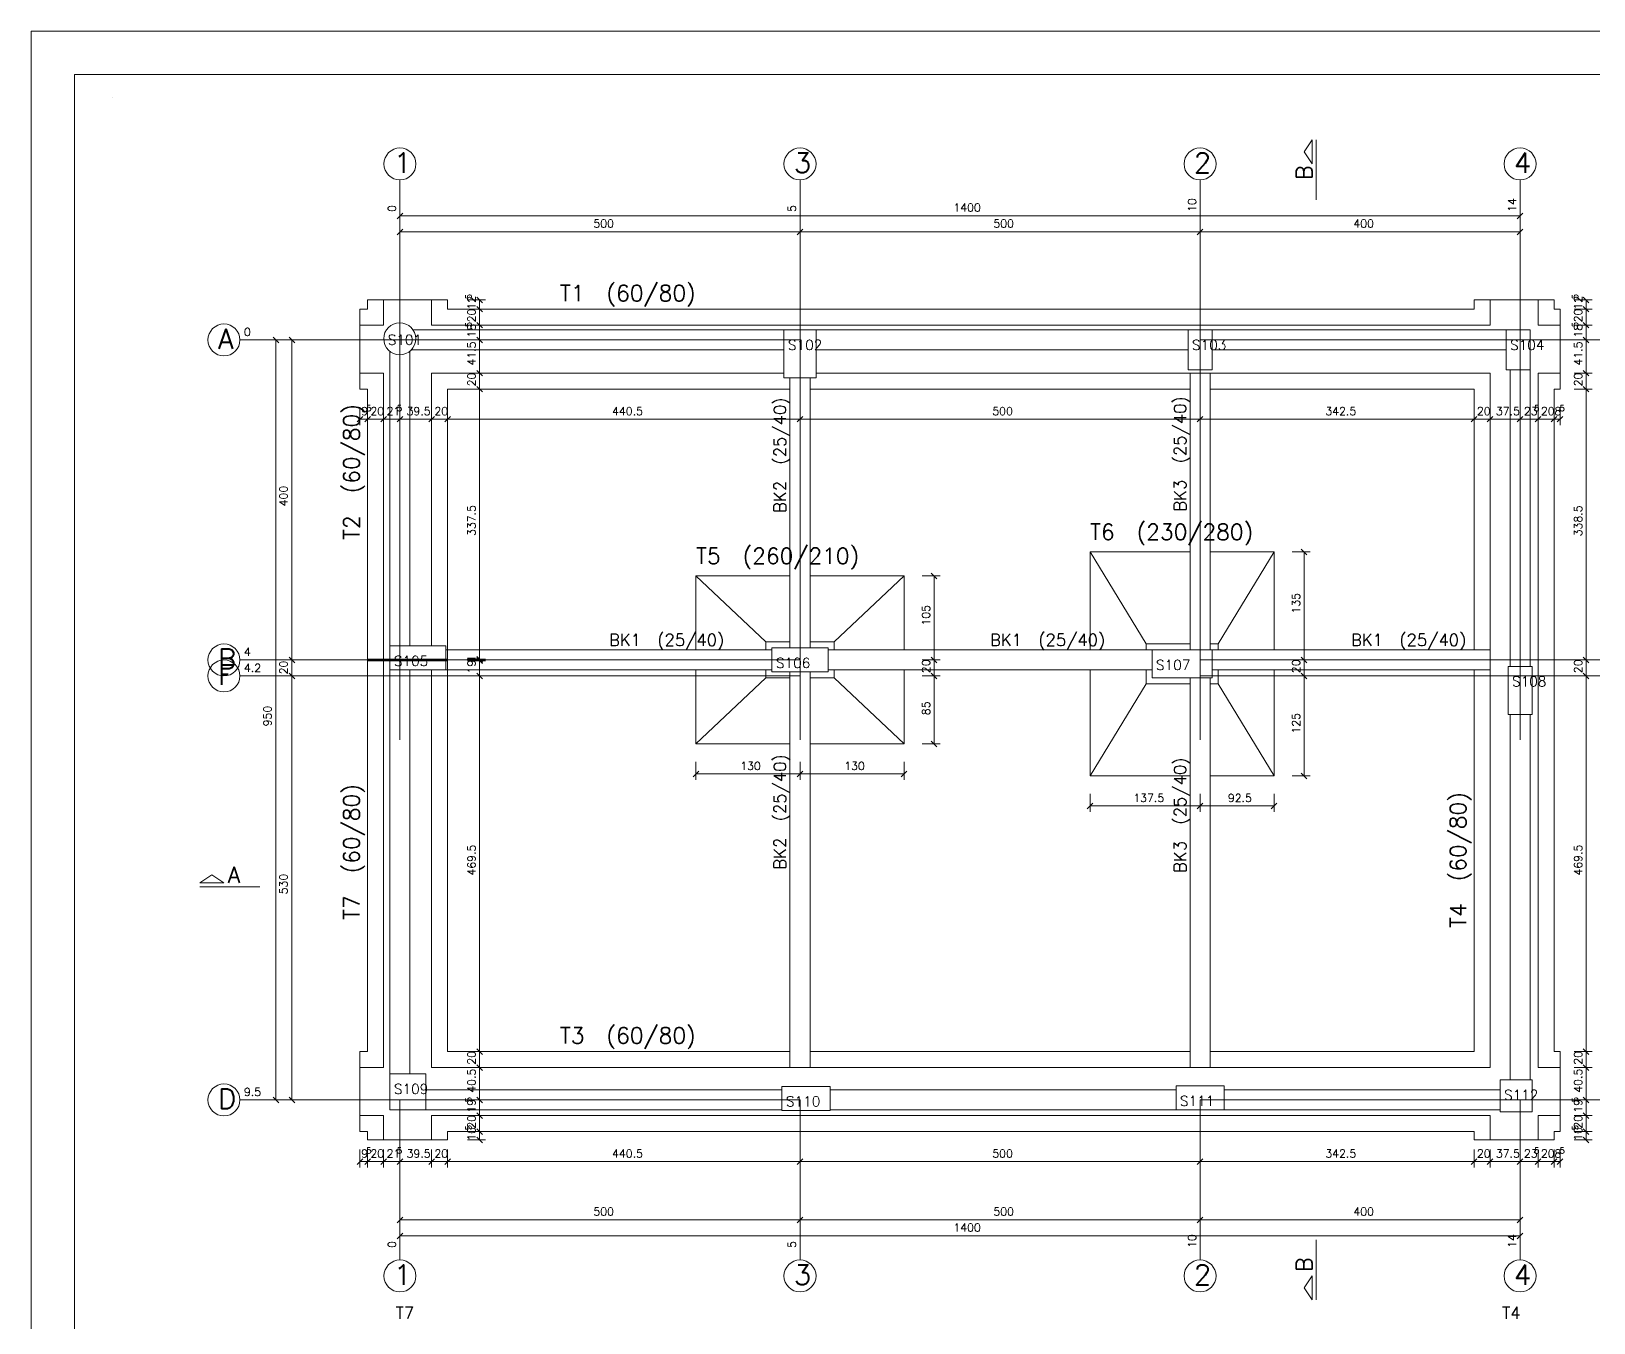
# Model space of a CAD drawing. Header units: inches. Extents: x -1.136 to -0.467, y 3.546 to 4.189.
# Drawn here: x -1.1356 to -0.745, y 3.8665 to 4.1894 of the extents above; entities that cross this region are included whole.
import ezdxf

# ---------------------------------------------------------------- set-up
doc = ezdxf.new("R2010")
doc.units = ezdxf.units.IN
doc.header["$MEASUREMENT"] = 0
doc.linetypes.add('CENTER', pattern=[0.0065, 0.002, -0.001, 0.0005, -0.001, 0.002])
for name, color, linetype, lineweight in [('OLCU', 1, 'Continuous', 0), ('PENC2', 1, 'Continuous', 0), ('PENC3', 5, 'Continuous', 0), ('PENC4', 84, 'Continuous', 0), ('PEND2', 1, 'CENTER', 0)]:
    doc.layers.add(name, color=color, linetype=linetype, lineweight=lineweight)
doc.styles.add('RomanSTA', font='RomanSTA')

msp = doc.modelspace()

# ---------------------------------------------------------------- linework, layer by layer
at = {"layer": 'OLCU', "linetype": 'Continuous'}
for p, q in [((-1.04339, 4.14172), (-1.04339, 4.14622)), ((-0.76339, 4.14172), (-0.76339, 4.14622)), ((-1.04409, 4.14252), (-1.04268, 4.14392)), ((-1.04339, 4.14322), (-0.76339, 4.14322)), ((-1.04339, 4.13772), (-1.04339, 4.14222)), ((-0.94339, 4.13772), (-0.94339, 4.14222)), ((-0.84339, 4.13772), (-0.84339, 4.14222)), ((-0.76409, 4.14252), (-0.76268, 4.14392)), ((-0.76339, 4.13772), (-0.76339, 4.14222)), ((-1.04409, 4.13852), (-1.04268, 4.13992)), ((-1.04339, 4.13922), (-0.94339, 4.13922)), ((-0.94409, 4.13852), (-0.94268, 4.13992)), ((-0.94339, 4.13922), (-0.84339, 4.13922)), ((-0.84409, 4.13852), (-0.84268, 4.13992)), ((-0.84339, 4.13922), (-0.76339, 4.13922)), ((-0.76409, 4.13852), (-0.76268, 4.13992)), ((-1.02199, 4.12222), (-1.02649, 4.12222)), ((-1.02278, 4.12152), (-1.02419, 4.12292)), ((-1.02349, 4.12222), (-1.02349, 4.11992)), ((-0.74539, 4.12222), (-0.74989, 4.12222)), ((-0.74618, 4.12152), (-0.74759, 4.12292)), ((-0.74689, 4.12222), (-0.74689, 4.11992)), ((-1.02199, 4.11992), (-1.02649, 4.11992)), ((-1.02278, 4.11922), (-1.02419, 4.12062)), ((-1.02349, 4.11992), (-1.02349, 4.11592)), ((-0.74539, 4.11992), (-0.74989, 4.11992)), ((-0.74618, 4.11922), (-0.74759, 4.12062)), ((-0.74689, 4.11992), (-0.74689, 4.11592)), ((-1.02199, 4.11592), (-1.02649, 4.11592)), ((-1.02278, 4.11522), (-1.02419, 4.11662)), ((-1.02349, 4.11592), (-1.02349, 4.11222)), ((-0.74539, 4.11592), (-0.74989, 4.11592)), ((-0.74618, 4.11522), (-0.74759, 4.11662)), ((-0.74689, 4.11592), (-0.74689, 4.11222)), ((-1.07289, 4.11222), (-1.07739, 4.11222)), ((-1.07368, 4.11152), (-1.07509, 4.11292)), ((-1.07439, 4.11222), (-1.07439, 3.92222)), ((-1.06889, 4.11222), (-1.07339, 4.11222)), ((-1.06968, 4.11152), (-1.07109, 4.11292)), ((-1.07039, 4.11222), (-1.07039, 4.03222)), ((-1.02199, 4.11222), (-1.02649, 4.11222)), ((-1.02278, 4.11152), (-1.02419, 4.11292)), ((-1.02349, 4.11222), (-1.02349, 4.10392)), ((-0.74539, 4.11222), (-0.74989, 4.11222)), ((-0.74618, 4.11152), (-0.74759, 4.11292)), ((-0.74689, 4.11222), (-0.74689, 4.10392)), ((-1.02199, 4.10392), (-1.02649, 4.10392)), ((-1.02278, 4.10322), (-1.02419, 4.10462)), ((-1.02349, 4.10392), (-1.02349, 4.09992)), ((-0.74539, 4.10392), (-0.74989, 4.10392)), ((-0.74618, 4.10322), (-0.74759, 4.10462)), ((-0.74689, 4.10392), (-0.74689, 4.09992)), ((-1.02199, 4.09992), (-1.02649, 4.09992)), ((-1.02278, 4.09922), (-1.02419, 4.10062)), ((-1.02349, 4.09992), (-1.02349, 4.03242)), ((-0.74539, 4.09992), (-0.74989, 4.09992)), ((-0.74618, 4.09922), (-0.74759, 4.10062)), ((-0.74689, 4.09992), (-0.74689, 4.03222)), ((-1.05339, 4.09092), (-1.05339, 4.09542)), ((-1.05149, 4.09092), (-1.05149, 4.09542)), ((-1.04749, 4.09092), (-1.04749, 4.09542)), ((-1.04339, 4.09092), (-1.04339, 4.09542)), ((-1.03549, 4.09092), (-1.03549, 4.09542)), ((-1.03149, 4.09092), (-1.03149, 4.09542)), ((-0.94339, 4.09092), (-0.94339, 4.09542)), ((-0.84339, 4.09092), (-0.84339, 4.09542)), ((-0.77489, 4.09092), (-0.77489, 4.09542)), ((-0.77089, 4.09092), (-0.77089, 4.09542)), ((-0.76339, 4.09092), (-0.76339, 4.09542)), ((-0.75889, 4.09092), (-0.75889, 4.09542)), ((-0.75489, 4.09092), (-0.75489, 4.09542)), ((-0.75339, 4.09092), (-0.75339, 4.09542)), ((-1.05409, 4.09172), (-1.05268, 4.09312)), ((-1.05339, 4.09242), (-1.05149, 4.09242)), ((-1.05219, 4.09172), (-1.05078, 4.09312)), ((-1.05149, 4.09242), (-1.04749, 4.09242)), ((-1.04819, 4.09172), (-1.04678, 4.09312)), ((-1.04749, 4.09242), (-1.04339, 4.09242)), ((-1.04409, 4.09172), (-1.04268, 4.09312)), ((-1.04339, 4.09242), (-1.03549, 4.09242)), ((-1.03619, 4.09172), (-1.03478, 4.09312)), ((-1.03549, 4.09242), (-1.03149, 4.09242)), ((-1.03219, 4.09172), (-1.03078, 4.09312)), ((-1.03149, 4.09242), (-0.94339, 4.09242)), ((-0.94409, 4.09172), (-0.94268, 4.09312)), ((-0.94339, 4.09242), (-0.84339, 4.09242)), ((-0.84409, 4.09172), (-0.84268, 4.09312)), ((-0.84339, 4.09242), (-0.77489, 4.09242)), ((-0.77559, 4.09172), (-0.77418, 4.09312)), ((-0.77489, 4.09242), (-0.77089, 4.09242)), ((-0.77159, 4.09172), (-0.77018, 4.09312)), ((-0.77089, 4.09242), (-0.76339, 4.09242)), ((-0.76409, 4.09172), (-0.76268, 4.09312)), ((-0.76339, 4.09242), (-0.75889, 4.09242)), ((-0.75959, 4.09172), (-0.75818, 4.09312)), ((-0.75889, 4.09242), (-0.75489, 4.09242)), ((-0.75559, 4.09172), (-0.75418, 4.09312)), ((-0.75489, 4.09242), (-0.75339, 4.09242)), ((-0.75409, 4.09172), (-0.75268, 4.09312)), ((-0.81589, 4.05922), (-0.82039, 4.05922)), ((-0.81668, 4.05852), (-0.81809, 4.05992)), ((-0.81739, 4.03222), (-0.81739, 4.05922)), ((-0.90839, 4.05322), (-0.91289, 4.05322)), ((-0.90918, 4.05252), (-0.91059, 4.05392)), ((-0.90989, 4.03222), (-0.90989, 4.05322)), ((-1.06889, 4.03222), (-1.07339, 4.03222)), ((-1.06968, 4.03152), (-1.07109, 4.03292)), ((-1.07039, 4.03222), (-1.07039, 4.02822)), ((-1.02199, 4.03242), (-1.02649, 4.03242)), ((-1.02199, 4.03242), (-1.02649, 4.03242)), ((-1.02199, 4.03222), (-1.02649, 4.03222)), ((-1.02199, 4.03222), (-1.02649, 4.03222)), ((-1.02199, 4.03202), (-1.02649, 4.03202)), ((-1.02199, 4.03202), (-1.02649, 4.03202)), ((-1.02278, 4.03172), (-1.02419, 4.03312)), ((-1.02278, 4.03172), (-1.02419, 4.03312)), ((-1.02278, 4.03152), (-1.02419, 4.03292)), ((-1.02278, 4.03152), (-1.02419, 4.03292)), ((-1.02278, 4.03132), (-1.02419, 4.03272)), ((-1.02278, 4.03132), (-1.02419, 4.03272)), ((-1.02349, 4.03242), (-1.02349, 4.03222)), ((-1.02349, 4.03242), (-1.02349, 4.03222)), ((-1.02349, 4.03222), (-1.02349, 4.03202)), ((-1.02349, 4.03222), (-1.02349, 4.03202)), ((-1.02349, 4.03202), (-1.02349, 4.02822)), ((-1.02349, 4.03202), (-1.02349, 4.02822)), ((-0.90839, 4.03222), (-0.91289, 4.03222)), ((-0.90918, 4.03152), (-0.91059, 4.03292)), ((-0.90989, 4.02822), (-0.90989, 4.03222)), ((-0.81589, 4.03222), (-0.82039, 4.03222)), ((-0.81668, 4.03152), (-0.81809, 4.03292)), ((-0.81739, 4.02822), (-0.81739, 4.03222)), ((-0.74539, 4.03222), (-0.74989, 4.03222)), ((-0.74618, 4.03152), (-0.74759, 4.03292)), ((-0.74689, 4.03222), (-0.74689, 4.02822)), ((-1.06889, 4.02822), (-1.07339, 4.02822)), ((-1.06968, 4.02752), (-1.07109, 4.02892)), ((-1.07039, 4.02822), (-1.07039, 3.92222)), ((-1.02199, 4.02822), (-1.02649, 4.02822)), ((-1.02199, 4.02822), (-1.02649, 4.02822)), ((-1.02278, 4.02752), (-1.02419, 4.02892)), ((-1.02278, 4.02752), (-1.02419, 4.02892)), ((-1.02349, 4.02822), (-1.02349, 3.93432)), ((-0.90839, 4.02822), (-0.91289, 4.02822)), ((-0.90918, 4.02752), (-0.91059, 4.02892)), ((-0.90989, 4.01122), (-0.90989, 4.02822)), ((-0.81589, 4.02822), (-0.82039, 4.02822)), ((-0.81668, 4.02752), (-0.81809, 4.02892)), ((-0.81739, 4.00322), (-0.81739, 4.02822)), ((-0.74539, 4.02822), (-0.74989, 4.02822)), ((-0.74618, 4.02752), (-0.74759, 4.02892)), ((-0.74689, 4.02822), (-0.74689, 3.93432)), ((-0.90918, 4.01052), (-0.91059, 4.01192)), ((-0.90839, 4.01122), (-0.91289, 4.01122)), ((-0.97009, 4.00302), (-0.96868, 4.00442)), ((-0.96939, 4.00222), (-0.96939, 4.00672)), ((-0.96939, 4.00372), (-0.94339, 4.00372)), ((-0.94409, 4.00302), (-0.94268, 4.00442)), ((-0.94339, 4.00222), (-0.94339, 4.00672)), ((-0.94339, 4.00372), (-0.91739, 4.00372)), ((-0.91809, 4.00302), (-0.91668, 4.00442)), ((-0.91739, 4.00222), (-0.91739, 4.00672)), ((-0.81668, 4.00252), (-0.81809, 4.00392)), ((-0.81589, 4.00322), (-0.82039, 4.00322)), ((-0.87159, 3.99502), (-0.87018, 3.99642)), ((-0.87089, 3.99422), (-0.87089, 3.99872)), ((-0.84409, 3.99502), (-0.84268, 3.99642)), ((-0.84339, 3.99422), (-0.84339, 3.99872)), ((-0.82559, 3.99502), (-0.82418, 3.99642)), ((-0.82489, 3.99422), (-0.82489, 3.99872)), ((-0.87089, 3.99572), (-0.84339, 3.99572)), ((-0.84339, 3.99572), (-0.82489, 3.99572)), ((-1.02199, 3.93432), (-1.02649, 3.93432)), ((-1.02278, 3.93362), (-1.02419, 3.93502)), ((-1.02349, 3.93432), (-1.02349, 3.93032)), ((-0.74539, 3.93432), (-0.74989, 3.93432)), ((-0.74618, 3.93362), (-0.74759, 3.93502)), ((-0.74689, 3.93432), (-0.74689, 3.93032)), ((-1.02199, 3.93032), (-1.02649, 3.93032)), ((-1.02278, 3.92962), (-1.02419, 3.93102)), ((-1.02349, 3.93032), (-1.02349, 3.92222)), ((-0.74539, 3.93032), (-0.74989, 3.93032)), ((-0.74618, 3.92962), (-0.74759, 3.93102)), ((-0.74689, 3.93032), (-0.74689, 3.92222)), ((-1.07289, 3.92222), (-1.07739, 3.92222)), ((-1.07368, 3.92152), (-1.07509, 3.92292)), ((-1.06889, 3.92222), (-1.07339, 3.92222)), ((-1.06968, 3.92152), (-1.07109, 3.92292)), ((-1.02199, 3.92222), (-1.02649, 3.92222)), ((-1.02278, 3.92152), (-1.02419, 3.92292)), ((-1.02349, 3.92222), (-1.02349, 3.91832)), ((-0.74539, 3.92222), (-0.74989, 3.92222)), ((-0.74618, 3.92152), (-0.74759, 3.92292)), ((-0.74689, 3.92222), (-0.74689, 3.91832)), ((-1.02199, 3.91832), (-1.02649, 3.91832)), ((-1.02278, 3.91762), (-1.02419, 3.91902)), ((-1.02349, 3.91832), (-1.02349, 3.91432)), ((-0.74539, 3.91832), (-0.74989, 3.91832)), ((-0.74618, 3.91762), (-0.74759, 3.91902)), ((-0.74689, 3.91832), (-0.74689, 3.91432)), ((-1.02199, 3.91432), (-1.02649, 3.91432)), ((-1.02278, 3.91362), (-1.02419, 3.91502)), ((-1.02349, 3.91432), (-1.02349, 3.91222)), ((-0.74539, 3.91432), (-0.74989, 3.91432)), ((-0.74618, 3.91362), (-0.74759, 3.91502)), ((-0.74689, 3.91432), (-0.74689, 3.91222)), ((-1.02199, 3.91222), (-1.02649, 3.91222)), ((-1.02278, 3.91152), (-1.02419, 3.91292)), ((-0.74539, 3.91222), (-0.74989, 3.91222)), ((-0.74618, 3.91152), (-0.74759, 3.91292)), ((-1.05409, 3.90612), (-1.05268, 3.90752)), ((-1.05339, 3.90532), (-1.05339, 3.90982)), ((-1.05339, 3.90682), (-1.05149, 3.90682)), ((-1.05219, 3.90612), (-1.05078, 3.90752)), ((-1.05149, 3.90532), (-1.05149, 3.90982)), ((-1.05149, 3.90682), (-1.04749, 3.90682)), ((-1.04819, 3.90612), (-1.04678, 3.90752)), ((-1.04749, 3.90532), (-1.04749, 3.90982)), ((-1.04749, 3.90682), (-1.04339, 3.90682)), ((-1.04409, 3.90612), (-1.04268, 3.90752)), ((-1.04339, 3.90532), (-1.04339, 3.90982)), ((-1.04339, 3.90682), (-1.03549, 3.90682)), ((-1.03619, 3.90612), (-1.03478, 3.90752)), ((-1.03549, 3.90532), (-1.03549, 3.90982)), ((-1.03549, 3.90682), (-1.03149, 3.90682)), ((-1.03219, 3.90612), (-1.03078, 3.90752)), ((-1.03149, 3.90532), (-1.03149, 3.90982)), ((-1.03149, 3.90682), (-0.94339, 3.90682)), ((-0.94409, 3.90612), (-0.94268, 3.90752)), ((-0.94339, 3.90532), (-0.94339, 3.90982)), ((-0.94339, 3.90682), (-0.84339, 3.90682)), ((-0.84409, 3.90612), (-0.84268, 3.90752)), ((-0.84339, 3.90532), (-0.84339, 3.90982)), ((-0.84339, 3.90682), (-0.77489, 3.90682)), ((-0.77559, 3.90612), (-0.77418, 3.90752)), ((-0.77489, 3.90532), (-0.77489, 3.90982)), ((-0.77489, 3.90682), (-0.77089, 3.90682)), ((-0.77159, 3.90612), (-0.77018, 3.90752)), ((-0.77089, 3.90532), (-0.77089, 3.90982)), ((-0.77089, 3.90682), (-0.76339, 3.90682)), ((-0.76409, 3.90612), (-0.76268, 3.90752)), ((-0.76339, 3.90532), (-0.76339, 3.90982)), ((-0.76339, 3.90682), (-0.75889, 3.90682)), ((-0.75959, 3.90612), (-0.75818, 3.90752)), ((-0.75889, 3.90532), (-0.75889, 3.90982)), ((-0.75889, 3.90682), (-0.75489, 3.90682)), ((-0.75559, 3.90612), (-0.75418, 3.90752)), ((-0.75489, 3.90532), (-0.75489, 3.90982)), ((-0.75489, 3.90682), (-0.75339, 3.90682)), ((-0.75409, 3.90612), (-0.75268, 3.90752)), ((-0.75339, 3.90532), (-0.75339, 3.90982)), ((-1.04339, 3.89072), (-1.04339, 3.89522)), ((-0.94339, 3.89072), (-0.94339, 3.89522)), ((-0.84339, 3.89072), (-0.84339, 3.89522)), ((-0.76339, 3.89072), (-0.76339, 3.89522)), ((-1.04409, 3.89152), (-1.04268, 3.89292)), ((-1.04339, 3.89222), (-0.94339, 3.89222)), ((-1.04339, 3.88672), (-1.04339, 3.89122)), ((-0.94409, 3.89152), (-0.94268, 3.89292)), ((-0.94339, 3.89222), (-0.84339, 3.89222)), ((-0.84409, 3.89152), (-0.84268, 3.89292)), ((-0.84339, 3.89222), (-0.76339, 3.89222)), ((-0.76409, 3.89152), (-0.76268, 3.89292)), ((-0.76339, 3.88672), (-0.76339, 3.89122)), ((-1.04409, 3.88752), (-1.04268, 3.88892)), ((-1.04339, 3.88822), (-0.76339, 3.88822)), ((-0.76409, 3.88752), (-0.76268, 3.88892))]:
    msp.add_line(p, q, dxfattribs=at)
at = {"layer": 'PENC2', "linetype": 'Continuous'}
for p, q in [((-1.04014, 4.11472), (-0.94739, 4.11472)), ((-0.93939, 4.11472), (-0.84639, 4.11472)), ((-0.84039, 4.11472), (-0.76689, 4.11472)), ((-1.04589, 4.10942), (-1.04589, 4.03572)), ((-1.04089, 4.10952), (-1.04089, 4.03572)), ((-1.04064, 4.10972), (-0.94739, 4.10972)), ((-0.93939, 4.10972), (-0.84639, 4.10972)), ((-0.84039, 4.10972), (-0.76689, 4.10972)), ((-0.76589, 4.10472), (-0.76589, 4.03062)), ((-0.76089, 4.10472), (-0.76089, 4.03062)), ((-0.87089, 4.05922), (-0.85689, 4.03622)), ((-0.82489, 4.05922), (-0.83889, 4.03622)), ((-0.96939, 4.05322), (-0.95189, 4.03672)), ((-0.91739, 4.05322), (-0.93489, 4.03672)), ((-1.04589, 4.02972), (-1.04589, 3.92872)), ((-1.04089, 4.02972), (-1.04089, 3.92872)), ((-0.96939, 4.01122), (-0.95189, 4.02772)), ((-0.91739, 4.01122), (-0.93489, 4.02772)), ((-0.87089, 4.00322), (-0.85689, 4.02622)), ((-0.82489, 4.00322), (-0.83889, 4.02622)), ((-0.76589, 4.01862), (-0.76589, 3.92722)), ((-0.76089, 4.01862), (-0.76089, 3.92722)), ((-1.03689, 3.92472), (-0.94789, 3.92472)), ((-0.93589, 3.92472), (-0.84939, 3.92472)), ((-0.83739, 3.92472), (-0.76839, 3.92472)), ((-1.03689, 3.91972), (-0.94789, 3.91972)), ((-0.93589, 3.91972), (-0.84939, 3.91972)), ((-0.83739, 3.91972), (-0.76839, 3.91972))]:
    msp.add_line(p, q, dxfattribs=at)
at = {"layer": 'PENC3', "linetype": 'Continuous'}
for p, q in [((-1.05149, 4.12222), (-1.05149, 4.11992)), ((-1.05149, 4.12222), (-1.03149, 4.12222)), ((-1.04749, 4.12222), (-1.04749, 4.11592)), ((-1.04749, 4.12222), (-1.03549, 4.12222)), ((-1.03549, 4.12222), (-1.03549, 4.11592)), ((-1.03149, 4.12222), (-1.03149, 4.11992)), ((-0.77489, 4.12222), (-0.77489, 4.11992)), ((-0.77489, 4.12222), (-0.75489, 4.12222)), ((-0.77089, 4.12222), (-0.77089, 4.11592)), ((-0.77089, 4.12222), (-0.75889, 4.12222)), ((-0.75889, 4.12222), (-0.75889, 4.11592)), ((-0.75489, 4.12222), (-0.75489, 4.11992)), ((-1.05339, 4.11992), (-1.05149, 4.11992)), ((-1.05339, 4.11992), (-1.05339, 4.09992)), ((-1.03149, 4.11992), (-0.77489, 4.11992)), ((-0.75489, 4.11992), (-0.75339, 4.11992)), ((-0.75339, 4.11992), (-0.75339, 4.09992)), ((-1.05339, 4.11592), (-1.04749, 4.11592)), ((-1.05339, 4.11592), (-1.05339, 4.10392)), ((-1.03549, 4.11592), (-0.77089, 4.11592)), ((-0.75889, 4.11592), (-0.75339, 4.11592)), ((-0.75339, 4.11592), (-0.75339, 4.10392)), ((-1.05339, 4.10392), (-1.04749, 4.10392)), ((-1.04749, 4.10392), (-1.04749, 4.03202)), ((-1.03549, 4.10392), (-0.94739, 4.10392)), ((-1.03549, 4.10392), (-1.03549, 4.03572)), ((-0.94589, 4.10272), (-0.94589, 4.03522)), ((-0.94089, 4.10272), (-0.94089, 4.03522)), ((-0.93939, 4.10392), (-0.77089, 4.10392)), ((-0.84589, 4.10392), (-0.84589, 4.03472)), ((-0.84089, 4.10392), (-0.84089, 4.03472)), ((-0.77089, 4.10392), (-0.77089, 3.93032)), ((-0.75889, 4.10392), (-0.75339, 4.10392)), ((-0.75889, 4.10392), (-0.75889, 3.93032)), ((-1.05339, 4.09992), (-1.05149, 4.09992)), ((-1.05149, 4.09992), (-1.05149, 4.03202)), ((-1.03149, 4.09992), (-0.94589, 4.09992)), ((-1.03149, 4.09992), (-1.03149, 4.03202)), ((-0.94089, 4.09992), (-0.84589, 4.09992)), ((-0.84089, 4.09992), (-0.77489, 4.09992)), ((-0.77489, 4.09992), (-0.77489, 4.03472)), ((-0.75489, 4.09992), (-0.75339, 4.09992)), ((-0.75489, 4.09992), (-0.75489, 3.93432)), ((-0.87089, 4.05922), (-0.84589, 4.05922)), ((-0.87089, 4.05922), (-0.87089, 4.03472)), ((-0.84089, 4.05922), (-0.82489, 4.05922)), ((-0.82489, 4.05922), (-0.82489, 4.03472)), ((-0.96939, 4.05322), (-0.94589, 4.05322)), ((-0.96939, 4.05322), (-0.96939, 4.03472)), ((-0.94089, 4.05322), (-0.91739, 4.05322)), ((-0.91739, 4.05322), (-0.91739, 4.03472)), ((-0.95189, 4.03672), (-0.94589, 4.03672)), ((-0.95189, 4.03672), (-0.95189, 4.03472)), ((-0.94089, 4.03672), (-0.93489, 4.03672)), ((-0.93489, 4.03672), (-0.93489, 4.03472)), ((-0.85689, 4.03622), (-0.84589, 4.03622)), ((-0.85689, 4.03622), (-0.85689, 4.03472)), ((-0.84089, 4.03622), (-0.83889, 4.03622)), ((-0.83889, 4.03622), (-0.83889, 4.03472)), ((-1.05149, 4.03242), (-1.05149, 3.93432)), ((-1.05149, 4.03242), (-1.03149, 4.03242)), ((-1.05149, 4.03202), (-1.03149, 4.03202)), ((-1.04749, 4.03242), (-1.04749, 3.93032)), ((-1.04749, 4.03242), (-1.03549, 4.03242)), ((-1.04749, 4.03202), (-1.03549, 4.03202)), ((-1.03189, 4.03472), (-0.95039, 4.03472)), ((-1.03149, 4.03242), (-1.03149, 3.93432)), ((-0.93639, 4.03472), (-0.85539, 4.03472)), ((-0.84039, 4.03472), (-0.77089, 4.03472)), ((-1.03549, 4.02972), (-1.03549, 3.93032)), ((-1.03189, 4.02972), (-0.95039, 4.02972)), ((-0.96939, 4.02972), (-0.96939, 4.01122)), ((-0.95189, 4.02972), (-0.95189, 4.02772)), ((-0.95189, 4.02772), (-0.94589, 4.02772)), ((-0.94589, 4.02922), (-0.94589, 3.93032)), ((-0.94089, 4.02922), (-0.94089, 3.93032)), ((-0.94089, 4.02772), (-0.93489, 4.02772)), ((-0.93639, 4.02972), (-0.85539, 4.02972)), ((-0.93489, 4.02972), (-0.93489, 4.02772)), ((-0.91739, 4.02972), (-0.91739, 4.01122)), ((-0.87089, 4.02972), (-0.87089, 4.00322)), ((-0.85689, 4.02972), (-0.85689, 4.02622)), ((-0.84589, 4.02772), (-0.84589, 3.93032)), ((-0.84089, 4.02772), (-0.84089, 3.93032)), ((-0.84039, 4.02972), (-0.77089, 4.02972)), ((-0.83889, 4.02972), (-0.83889, 4.02622)), ((-0.82489, 4.02972), (-0.82489, 4.00322)), ((-0.77489, 4.02972), (-0.77489, 3.93432)), ((-0.85689, 4.02622), (-0.84589, 4.02622)), ((-0.84089, 4.02622), (-0.83889, 4.02622)), ((-0.96939, 4.01122), (-0.94589, 4.01122)), ((-0.94089, 4.01122), (-0.91739, 4.01122)), ((-0.87089, 4.00322), (-0.84589, 4.00322)), ((-0.84089, 4.00322), (-0.82489, 4.00322)), ((-1.05339, 3.93432), (-1.05149, 3.93432)), ((-1.05339, 3.93432), (-1.05339, 3.91432)), ((-1.03149, 3.93432), (-0.94589, 3.93432)), ((-0.94089, 3.93432), (-0.84589, 3.93432)), ((-0.84089, 3.93432), (-0.77489, 3.93432)), ((-0.75489, 3.93432), (-0.75339, 3.93432)), ((-0.75339, 3.93432), (-0.75339, 3.91432)), ((-1.05339, 3.93032), (-1.04749, 3.93032)), ((-1.05339, 3.93032), (-1.05339, 3.91832)), ((-1.03549, 3.93032), (-0.77089, 3.93032)), ((-0.75889, 3.93032), (-0.75339, 3.93032)), ((-0.75339, 3.93032), (-0.75339, 3.91832)), ((-1.05339, 3.91832), (-1.04749, 3.91832)), ((-1.04749, 3.91832), (-1.04749, 3.91222)), ((-1.03549, 3.91832), (-0.77089, 3.91832)), ((-1.03549, 3.91832), (-1.03549, 3.91222)), ((-0.77089, 3.91832), (-0.77089, 3.91222)), ((-0.75889, 3.91832), (-0.75339, 3.91832)), ((-0.75889, 3.91832), (-0.75889, 3.91222)), ((-1.05339, 3.91432), (-1.05149, 3.91432)), ((-1.05149, 3.91432), (-1.05149, 3.91222)), ((-1.03149, 3.91432), (-0.77489, 3.91432)), ((-1.03149, 3.91432), (-1.03149, 3.91222)), ((-0.77489, 3.91432), (-0.77489, 3.91222)), ((-0.75489, 3.91432), (-0.75339, 3.91432)), ((-0.75489, 3.91432), (-0.75489, 3.91222)), ((-1.05149, 3.91222), (-1.03149, 3.91222)), ((-1.04749, 3.91222), (-1.03549, 3.91222)), ((-0.77489, 3.91222), (-0.75489, 3.91222)), ((-0.77089, 3.91222), (-0.75889, 3.91222))]:
    msp.add_line(p, q, dxfattribs=at)
at = {"layer": 'PENC3'}
for points in [[(-1.13556, 4.1894), (-1.13556, 3.54574), (-0.46659, 3.54574), (-0.46659, 4.1894)], [(-1.12471, 4.17855), (-1.12471, 3.55659), (-0.47744, 3.55659), (-0.47744, 4.17855)]]:
    msp.add_lwpolyline(points, close=True, dxfattribs=at)
for centre in [(-1.04339, 4.15622), (-0.94339, 4.15622), (-0.84339, 4.15622), (-0.76339, 4.15622), (-1.08739, 4.11222), (-1.08739, 4.03222), (-1.08739, 4.02822), (-1.08739, 3.92222), (-1.04339, 3.87822), (-0.94339, 3.87822), (-0.84339, 3.87822), (-0.76339, 3.87822)]:
    msp.add_circle(centre, 0.004, dxfattribs=at)
at = {"layer": 'PENC4', "linetype": 'Continuous'}
for p, q in [((-0.81534, 4.16222), (-0.81734, 4.15922)), ((-0.81534, 4.16222), (-0.81534, 4.15622)), ((-0.81434, 4.14722), (-0.81434, 4.16222)), ((-0.81734, 4.15922), (-0.81534, 4.15622)), ((-0.94739, 4.11472), (-0.93939, 4.11472)), ((-0.94739, 4.11472), (-0.94739, 4.10272)), ((-0.93939, 4.11472), (-0.93939, 4.10272)), ((-0.84639, 4.11472), (-0.84039, 4.11472)), ((-0.84639, 4.11472), (-0.84639, 4.10472)), ((-0.84039, 4.11472), (-0.84039, 4.10472)), ((-0.76689, 4.11472), (-0.76089, 4.11472)), ((-0.76689, 4.11472), (-0.76689, 4.10472)), ((-0.76089, 4.11472), (-0.76089, 4.10472)), ((-0.94739, 4.10272), (-0.93939, 4.10272)), ((-0.84639, 4.10472), (-0.84039, 4.10472)), ((-0.76689, 4.10472), (-0.76089, 4.10472)), ((-1.04589, 4.03572), (-1.03189, 4.03572)), ((-1.04589, 4.03572), (-1.04589, 4.02972)), ((-1.03189, 4.03572), (-1.03189, 4.02972)), ((-0.95039, 4.03522), (-0.93639, 4.03522)), ((-0.95039, 4.03522), (-0.95039, 4.02922)), ((-0.93639, 4.03522), (-0.93639, 4.02922)), ((-0.85539, 4.03472), (-0.84039, 4.03472)), ((-0.85539, 4.03472), (-0.85539, 4.02772)), ((-0.84039, 4.03472), (-0.84039, 4.02772)), ((-1.04589, 4.02972), (-1.03189, 4.02972)), ((-0.95039, 4.02922), (-0.93639, 4.02922)), ((-0.85539, 4.02772), (-0.84039, 4.02772)), ((-0.76639, 4.03062), (-0.76039, 4.03062)), ((-0.76639, 4.03062), (-0.76639, 4.01862)), ((-0.76039, 4.03062), (-0.76039, 4.01862)), ((-0.76639, 4.01862), (-0.76039, 4.01862)), ((-1.09339, 3.97652), (-1.09039, 3.97852)), ((-1.09339, 3.97652), (-1.08739, 3.97652)), ((-1.09039, 3.97852), (-1.08739, 3.97652)), ((-1.07839, 3.97552), (-1.09339, 3.97552)), ((-1.04589, 3.92872), (-1.03689, 3.92872)), ((-1.04589, 3.92872), (-1.04589, 3.91972)), ((-1.03689, 3.92872), (-1.03689, 3.91972)), ((-0.94789, 3.92562), (-0.93589, 3.92562)), ((-0.94789, 3.92562), (-0.94789, 3.91962)), ((-0.93589, 3.92562), (-0.93589, 3.91962)), ((-0.84939, 3.92572), (-0.83739, 3.92572)), ((-0.84939, 3.92572), (-0.84939, 3.91972)), ((-0.83739, 3.92572), (-0.83739, 3.91972)), ((-0.76839, 3.92722), (-0.76039, 3.92722)), ((-0.76839, 3.92722), (-0.76839, 3.91922)), ((-0.76039, 3.92722), (-0.76039, 3.91922)), ((-1.04589, 3.91972), (-1.03689, 3.91972)), ((-0.94789, 3.91962), (-0.93589, 3.91962)), ((-0.84939, 3.91972), (-0.83739, 3.91972)), ((-0.76839, 3.91922), (-0.76039, 3.91922)), ((-0.81433, 3.88722), (-0.81433, 3.87222)), ((-0.81733, 3.87522), (-0.81533, 3.87822)), ((-0.81533, 3.87222), (-0.81733, 3.87522)), ((-0.81533, 3.87222), (-0.81533, 3.87822))]:
    msp.add_line(p, q, dxfattribs=at)
at = {"layer": 'PENC4'}
msp.add_circle((-1.04345, 4.11252), 0.004, dxfattribs=at)
at = {"layer": 'PEND2', "linetype": 'CENTER'}
for p, q in [((-1.04339, 4.15222), (-1.04339, 4.11222)), ((-0.94339, 4.15222), (-0.94339, 4.11222)), ((-0.84339, 4.15222), (-0.84339, 4.11222)), ((-0.76339, 4.15222), (-0.76339, 4.11222)), ((-1.08339, 4.11222), (-1.04339, 4.11222)), ((-1.04339, 4.11222), (-1.04339, 3.92222)), ((-1.04339, 4.11222), (-0.76339, 4.11222)), ((-0.94339, 4.11222), (-0.94339, 3.92222)), ((-0.84339, 4.11222), (-0.84339, 3.92222)), ((-0.76339, 4.11222), (-0.76339, 3.92222)), ((-0.72339, 4.11222), (-0.76339, 4.11222)), ((-1.08339, 4.03222), (-1.04339, 4.03222)), ((-1.04339, 4.03222), (-0.76339, 4.03222)), ((-0.72339, 4.03222), (-0.76339, 4.03222)), ((-1.08339, 4.02822), (-1.04339, 4.02822)), ((-1.04339, 4.02822), (-0.76339, 4.02822)), ((-0.72339, 4.02822), (-0.76339, 4.02822)), ((-1.08339, 3.92222), (-1.04339, 3.92222)), ((-1.04339, 3.88222), (-1.04339, 3.92222)), ((-1.04339, 3.92222), (-0.76339, 3.92222)), ((-0.94339, 3.88222), (-0.94339, 3.92222)), ((-0.84339, 3.88222), (-0.84339, 3.92222)), ((-0.76339, 3.88222), (-0.76339, 3.92222)), ((-0.72339, 3.92222), (-0.76339, 3.92222))]:
    msp.add_line(p, q, dxfattribs=at)

# ---------------------------------------------------------------- texts
at = {"layer": 'OLCU', "style": 'RomanSTA'}
for s, height, p in [('1400', 0.002, (-0.90505, 4.14432)), ('500', 0.002, (-0.99505, 4.14032)), ('500', 0.002, (-0.89505, 4.14032)), ('400', 0.002, (-0.80505, 4.14032)), ('9', 0.002, (-1.05308, 4.09342)), ('5', 0.0015, (-1.05179, 4.09442)), ('20', 0.002, (-1.05078, 4.09342)), ('21', 0.002, (-1.04673, 4.09342)), ('5', 0.0015, (-1.04414, 4.09442)), ('39.5', 0.002, (-1.04173, 4.09342)), ('20', 0.002, (-1.03478, 4.09342)), ('440.5', 0.002, (-0.99037, 4.09342)), ('500', 0.002, (-0.89532, 4.09342)), ('342.5', 0.002, (-0.81207, 4.09342)), ('20', 0.002, (-0.77418, 4.09342)), ('37.5', 0.002, (-0.76943, 4.09342)), ('23', 0.002, (-0.76243, 4.09342)), ('5', 0.0015, (-0.75984, 4.09442)), ('20', 0.002, (-0.75818, 4.09342)), ('8', 0.002, (-0.75478, 4.09342)), ('5', 0.0015, (-0.75349, 4.09442)), ('130', 0.002, (-0.95833, 4.00472)), ('130', 0.002, (-0.93233, 4.00472)), ('137.5', 0.002, (-0.86007, 3.99672)), ('92.5', 0.002, (-0.83643, 3.99672)), ('5', 0.0015, (-1.05179, 3.90882)), ('5', 0.0015, (-1.04414, 3.90882)), ('5', 0.0015, (-0.75984, 3.90882)), ('5', 0.0015, (-0.75349, 3.90882)), ('9', 0.002, (-1.05308, 3.90782)), ('20', 0.002, (-1.05078, 3.90782)), ('21', 0.002, (-1.04673, 3.90782)), ('39.5', 0.002, (-1.04173, 3.90782)), ('20', 0.002, (-1.03478, 3.90782)), ('440.5', 0.002, (-0.99037, 3.90782)), ('500', 0.002, (-0.89532, 3.90782)), ('342.5', 0.002, (-0.81207, 3.90782)), ('20', 0.002, (-0.77418, 3.90782)), ('37.5', 0.002, (-0.76943, 3.90782)), ('23', 0.002, (-0.76243, 3.90782)), ('20', 0.002, (-0.75818, 3.90782)), ('8', 0.002, (-0.75478, 3.90782)), ('500', 0.002, (-0.99505, 3.89332)), ('500', 0.002, (-0.89505, 3.89332)), ('400', 0.002, (-0.80505, 3.89332)), ('1400', 0.002, (-0.90505, 3.88932))]:
    msp.add_text(s, height=height, dxfattribs=at).set_placement(p)
for s, height, p in [('5', 0.0015, (-1.02549, 4.12242)), ('12', 0.002, (-1.02449, 4.11982)), ('5', 0.0015, (-0.74889, 4.12242)), ('12', 0.002, (-0.74789, 4.11982)), ('20', 0.002, (-1.02449, 4.11662)), ('20', 0.002, (-0.74789, 4.11662)), ('5', 0.0015, (-1.02549, 4.11542)), ('18', 0.002, (-1.02449, 4.11282)), ('5', 0.0015, (-0.74889, 4.11542)), ('18', 0.002, (-0.74789, 4.11282)), ('41.5', 0.002, (-1.02449, 4.10582)), ('41.5', 0.002, (-0.74789, 4.10582)), ('20', 0.002, (-1.02449, 4.10062)), ('20', 0.002, (-0.74789, 4.10062)), ('400', 0.002, (-1.0715, 4.07062)), ('337.5', 0.002, (-1.02449, 4.06322)), ('338.5', 0.002, (-0.74789, 4.06312)), ('135', 0.002, (-0.81839, 4.04382)), ('105', 0.002, (-0.91089, 4.04082)), ('20', 0.002, (-1.0715, 4.02862)), ('1', 0.002, (-1.02449, 4.03172)), ('1', 0.002, (-1.02449, 4.03172)), ('1', 0.002, (-1.02449, 4.03152)), ('1', 0.002, (-1.02449, 4.03152)), ('19', 0.002, (-1.02449, 4.02882)), ('19', 0.002, (-1.02449, 4.02882)), ('20', 0.002, (-0.91089, 4.02892)), ('20', 0.002, (-0.81839, 4.02892)), ('20', 0.002, (-0.74789, 4.02892)), ('950', 0.002, (-1.0755, 4.01562)), ('85', 0.002, (-0.91089, 4.01842)), ('125', 0.002, (-0.81839, 4.01382)), ('469.5', 0.002, (-1.02449, 3.97832)), ('469.5', 0.002, (-0.74789, 3.97832)), ('530', 0.002, (-1.0715, 3.97362)), ('20', 0.002, (-1.02449, 3.93102)), ('20', 0.002, (-0.74789, 3.93102)), ('40.5', 0.002, (-1.02449, 3.92402)), ('40.5', 0.002, (-0.74789, 3.92402)), ('5', 0.0015, (-1.02549, 3.92162)), ('19', 0.002, (-1.02449, 3.91902)), ('5', 0.0015, (-0.74889, 3.92162)), ('19', 0.002, (-0.74789, 3.91902)), ('20', 0.002, (-1.02449, 3.91502)), ('20', 0.002, (-0.74789, 3.91502)), ('5', 0.0015, (-1.02549, 3.91462)), ('10', 0.002, (-1.02449, 3.91202)), ('5', 0.0015, (-0.74889, 3.91462)), ('10', 0.002, (-0.74789, 3.91202))]:
    msp.add_text(s, height=height, rotation=90.0012, dxfattribs=at).set_placement(p)
at = {"layer": 'PENC2', "style": 'RomanSTA'}
for s, height, p in [('6# TEMEL CIZIMI/C:\\Sta4V12\\STA4DATA\\3D_EV1', 0.000001, (-1.11534, 4.17282)), ('0', 0.002, (-1.08239, 4.11322)), ('4', 0.002, (-1.08239, 4.03322)), ('4.2', 0.002, (-1.08239, 4.02922)), ('9.5', 0.002, (-1.08239, 3.92322))]:
    msp.add_text(s, height=height, dxfattribs=at).set_placement(p)
for s, p in [('0', (-1.04439, 4.14422)), ('5', (-0.94439, 4.14422)), ('10', (-0.84439, 4.14422)), ('14', (-0.76439, 4.14422)), ('0', (-1.04439, 3.88522)), ('5', (-0.94439, 3.88522)), ('10', (-0.84439, 3.88522)), ('14', (-0.76439, 3.88522))]:
    msp.add_text(s, height=0.002, rotation=90.0012, dxfattribs=at).set_placement(p)
at = {"layer": 'PENC3', "style": 'RomanSTA'}
for s, height, p in [('T1  (60/80)', 0.004, (-1.00341, 4.12192)), ('S101', 0.0025, (-1.04645, 4.11102)), ('S102', 0.0025, (-0.94639, 4.10972)), ('S103', 0.0025, (-0.84539, 4.10972)), ('S104', 0.0025, (-0.76589, 4.10972)), ('T6  (230/280)', 0.004, (-0.87089, 4.06222)), ('T5  (260/210)', 0.004, (-0.96939, 4.05622)), ('BK1  (25/40)', 0.003, (-0.99114, 4.03572)), ('BK1  (25/40)', 0.003, (-0.89589, 4.03572)), ('BK1  (25/40)', 0.003, (-0.80564, 4.03572)), ('S105', 0.0025, (-1.04489, 4.03072)), ('S106', 0.0025, (-0.94939, 4.03022)), ('S107', 0.0025, (-0.85439, 4.02972)), ('S108', 0.0025, (-0.76539, 4.02562)), ('T3  (60/80)', 0.004, (-1.00341, 3.93632)), ('S109', 0.0025, (-1.04489, 3.92372)), ('S110', 0.0025, (-0.94689, 3.92062)), ('S111', 0.0025, (-0.84839, 3.92072)), ('S112', 0.0025, (-0.76739, 3.92222)), ('T7', 0.003, (-1.04449, 3.86752)), ('T4', 0.003, (-0.76789, 3.86752))]:
    msp.add_text(s, height=height, dxfattribs=at).set_placement(p)
for s, height, p in [('BK3  (25/40)', 0.003, (-0.84689, 4.06932)), ('T2  (60/80)', 0.004, (-1.05349, 4.06222)), ('BK2  (25/40)', 0.003, (-0.94689, 4.06902)), ('BK2  (25/40)', 0.003, (-0.94689, 3.97982)), ('BK3  (25/40)', 0.003, (-0.84689, 3.97902)), ('T7  (60/80)', 0.004, (-1.05349, 3.96722)), ('T4  (60/80)', 0.004, (-0.77689, 3.96522))]:
    msp.add_text(s, height=height, rotation=90.0012, dxfattribs=at).set_placement(p)
at = {"layer": 'PENC4', "style": 'RomanSTA'}
for s, height, p in [('1', 0.005, (-1.04489, 4.15402)), ('3', 0.005, (-0.94489, 4.15402)), ('2', 0.005, (-0.84489, 4.15402)), ('4', 0.005, (-0.76489, 4.15402)), ('A', 0.005, (-1.08889, 4.11002)), ('B', 0.005, (-1.08889, 4.03002)), ('F', 0.005, (-1.08889, 4.02602)), ('A', 0.004, (-1.08639, 3.97652)), ('D', 0.005, (-1.08889, 3.92002)), ('1', 0.005, (-1.04489, 3.87602)), ('3', 0.005, (-0.94489, 3.87602)), ('2', 0.005, (-0.84489, 3.87602)), ('4', 0.005, (-0.76489, 3.87602))]:
    msp.add_text(s, height=height, dxfattribs=at).set_placement(p)
for p in [(-0.81534, 4.15222), (-0.81533, 3.87922)]:
    msp.add_text('B', height=0.004, rotation=90.0012, dxfattribs=at).set_placement(p)

doc.saveas('drawing.dxf')
